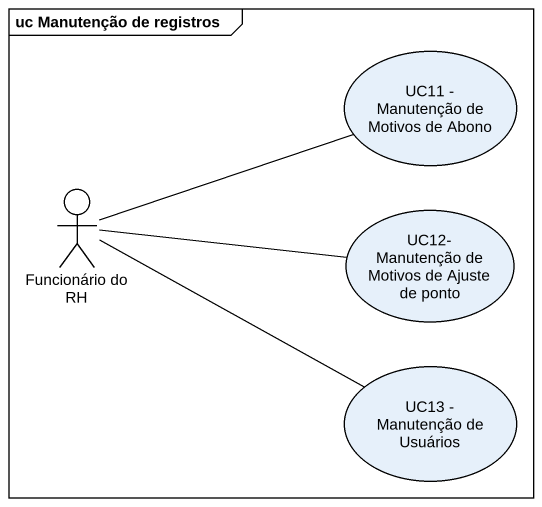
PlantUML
@startuml
mainframe uc Manutenção de registros
usecase "UC11 - Manutenção de Motivos de Abono" as UC11_Manutenção_de_Motivos
actor "Funcionário do RH" as Funcionário_do_RH
usecase "UC12- Manutenção de Motivos de Ajuste de ponto" as UC12_Manutenção_de_Motivos
usecase "UC13 - Manutenção de Usuários" as UC13_Manutenção_de_Usuários
Funcionário_do_RH -right- UC11_Manutenção_de_Motivos
Funcionário_do_RH -right- UC12_Manutenção_de_Motivos
Funcionário_do_RH -right- UC13_Manutenção_de_Usuários
@enduml
